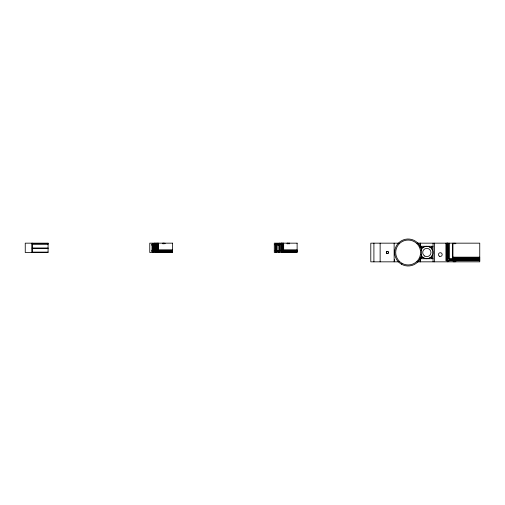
<?xml version="1.0" encoding="UTF-8"?>
<svg xmlns="http://www.w3.org/2000/svg" width="505" height="505" viewBox="0 0 505 505"><rect width="100%" height="100%" fill="white"/><g stroke="black" fill="none" stroke-linecap="round" stroke-linejoin="round"><path stroke-width="0.76" d="M394.563 259.721L394.556 260.296L394.563 259.488M394.563 259.848L394.563 259.602M276.626 251.256L275.793 251.256M279.322 251.256L278.495 251.256M399.089 243.164L370.796 243.164L370.796 261.836L399.089 261.836M417.016 243.164L479.75 243.164L479.75 261.836L417.016 261.836M32.181 243.782L48.076 243.782M155.029 244.092L152.156 244.092L152.156 251.566L156.462 251.566M279.846 244.092L275.275 244.092L275.275 251.566L279.846 251.566L279.915 243.164M32.181 244.18L48.076 244.18M152.624 244.25L153.558 244.25L153.558 245.184L152.624 245.184M275.743 244.25L276.677 244.25M279.379 244.25L278.444 244.25L278.444 245.184L279.379 245.184M153.558 244.483L154.732 244.483M276.677 244.483L278.444 244.483M153.558 244.95L154.732 244.95M276.677 244.95L278.444 244.95M275.743 245.184L276.677 245.184M420.602 246.276L433.056 246.276M421.643 247.311L423.865 247.311M429.793 247.311L432.015 247.311M32.181 247.999L48.076 247.999M32.181 248.391L48.076 248.391M155.931 249.805L172.596 249.805M281.209 249.805L297.117 249.805M155.931 250.215L158.21 250.215L158.21 243.164M281.279 250.215L283.558 250.215L283.583 243.164M172.596 250.423L155.786 250.423L155.792 243.164M297.117 250.423L281.134 250.423L281.146 243.164M152.624 250.474L153.558 250.474L153.488 251.439M275.743 250.474L276.677 250.474M279.379 250.474L278.444 250.474L278.444 251.408L279.379 251.408M153.558 250.707L154.732 250.707M276.677 250.707L278.444 250.707M157.661 250.84L172.596 250.84M283.008 250.84L297.117 250.84M155.95 251.048L154.543 251.048L154.543 243.164M153.558 251.174L155.319 251.174L155.319 250.707M157.661 251.256L172.596 251.256M276.677 251.174L278.444 251.174M283.008 251.256L297.117 251.256M152.624 251.408L153.558 251.408M155.319 251.408L156.253 251.408M275.743 251.408L276.677 251.408M281.556 251.465L281.298 243.164M157.661 251.667L172.596 251.667M283.008 251.667L297.117 251.667M32.181 252.109L48.076 252.109M156.209 252.109L172.596 252.083M281.556 252.109L297.117 252.083M156.209 252.292L165.337 252.292M281.556 252.292L289.908 252.292M452.783 257.171L479.75 257.171M421.643 257.689L423.865 257.689M429.793 257.689L432.015 257.689M452.783 257.689L479.75 257.689M452.783 258.207L479.75 258.207M420.602 258.724L433.056 258.724M479.75 258.724L447.38 258.724L447.386 243.164M449.292 259.242L479.75 259.242M449.292 259.766L479.75 259.766M447.84 260.283L447.581 243.164M449.292 260.283L479.75 260.283L449.399 260.321M447.84 260.719L479.75 260.719M447.84 260.801L449.292 260.801L449.292 243.164M455.731 243.164L455.731 243.782M455.731 260.719L455.731 261.836M454.462 243.164L454.462 243.782M454.462 260.719L454.462 261.836M454.064 243.164L454.071 243.782M454.064 260.719L454.071 261.836M453.395 257.171L453.395 258.724M453.275 243.164L453.275 243.782M453.275 260.719L453.275 261.836M448.724 243.164L448.724 258.724M447.84 243.164L447.84 261.836M447.512 243.164L447.493 260.801L446.098 260.801L446.104 243.164M446.199 243.164L446.205 260.801M434.59 243.164L434.59 261.836M433.056 243.164L433.056 261.836M432.015 246.276L432.015 249.533M432.015 255.467L432.015 258.724M421.643 246.276L421.643 249.533M421.643 255.467L421.643 258.724M420.602 243.164L420.602 247.829M420.602 257.171L420.602 261.836M420.084 243.164L420.084 247.052M420.084 257.948L420.084 261.836M418.525 243.164L418.525 244.717M418.525 260.283L418.525 261.836M394.14 243.164L394.14 261.836M380.132 243.164L380.132 261.836M373.908 243.164L373.908 261.836M289.441 243.164L289.441 243.782M289.245 243.164L289.232 243.782M289.232 252.109L289.232 252.5M288.715 243.164L288.715 243.782M288.178 243.164L288.178 243.782M287.781 243.164L287.781 243.782M287.781 252.109L287.781 252.5M287.648 243.164L287.654 243.782M287.124 243.164L287.124 243.782M283.665 243.164L283.659 249.805M283.008 243.164L283.008 252.083M282.453 243.164L282.447 250.215M282.434 243.164L282.434 250.423M281.556 243.164L281.556 252.5M281.26 243.164L281.209 251.048L279.808 251.048L279.814 243.164M279.581 244.092L279.581 251.566M279.379 244.092L279.379 251.566M278.154 244.092L278.154 251.566M276.803 244.092L276.803 251.566M276.721 244.092L276.721 251.566M275.743 244.092L275.743 251.566M275.37 244.092L275.37 251.566M164.92 243.164L164.92 243.782M164.712 243.164L164.712 243.782M164.712 252.109L164.712 252.5M163.652 243.164L163.652 243.782M163.26 243.164L163.26 243.782M163.26 252.109L163.26 252.5M163.134 243.164L163.121 243.782M162.604 243.164L162.604 243.782M158.317 243.164L158.317 249.805M157.661 243.164L157.661 252.083M157.162 243.164L157.169 250.215M157.093 243.164L157.093 250.423M156.209 243.164L156.209 252.5M155.944 243.164L155.95 251.465M154.656 243.164L154.65 251.048M153.684 244.092L153.684 251.566M153.602 244.092L153.602 251.566M152.624 244.092L152.624 251.566M152.251 244.092L152.251 251.566M32.181 243.164L32.181 252.5M31.985 243.164L31.985 252.5M420.993 250.322A6.224 6.224 0 0 1 430.563 247.513A6.224 6.224 0 0 1 430.563 257.487A6.224 6.224 0 0 1 420.993 254.678M277.106 251.206A0.934 0.934 0 0 1 275.793 251.78A0.934 0.934 0 0 1 275.465 250.385M277.207 251.237A1.035 1.035 0 0 1 275.68 251.837A1.035 1.035 0 0 1 275.477 250.209M275.465 245.278A0.934 0.934 0 0 1 275.654 243.972A0.934 0.934 0 0 1 276.961 244.155M275.477 245.449A1.035 1.035 0 0 1 275.572 243.902A1.035 1.035 0 0 1 277.1 244.186M275.433 243.681A1.294 1.294 0 0 1 276.986 243.681M279.82 250.745A0.934 0.934 0 0 1 279.139 251.85A0.934 0.934 0 0 1 278.015 251.206M279.921 250.726A1.035 1.035 0 0 1 279.164 251.951A1.035 1.035 0 0 1 277.914 251.237M278.16 244.155A0.934 0.934 0 0 1 279.656 244.155M278.021 244.186A1.035 1.035 0 0 1 279.802 244.186M278.129 243.681A1.294 1.294 0 0 1 279.688 243.681M154.36 251.219A1.294 1.294 0 0 1 152.415 252.052A1.294 1.294 0 0 1 152.27 249.937M152.27 245.72A1.3 1.294 0 0 1 152.302 243.688A1.3 1.294 0 0 1 154.271 244.18M156.329 252.121A1.294 1.294 0 0 1 154.524 251.219M154.612 244.18A1.294 1.294 0 0 1 156.569 243.681M48.076 243.164L25.25 243.164L25.25 252.5L48.076 252.5L48.076 243.164M172.596 243.164L149.77 243.164L149.77 252.5L172.596 252.5L172.596 243.164M297.117 243.164L274.291 243.164L274.291 252.5L297.117 252.5L297.117 243.164M452.783 258.724L452.783 243.164L452.77 258.724M401.406 264.184A13.49 13.49 0 0 0 421.643 252.5A13.49 13.49 0 0 0 401.406 240.816A13.49 13.49 0 0 0 401.406 264.184M401.923 263.282A12.455 12.455 0 0 0 420.602 252.5A12.455 12.455 0 0 0 401.923 241.718A12.455 12.455 0 0 0 401.923 263.282M424.755 256.092A4.154 4.154 0 0 0 430.98 252.5A4.154 4.154 0 0 0 424.755 248.908A4.154 4.154 0 0 0 424.755 256.092M439.382 256.193A1.868 1.868 0 0 0 442.184 254.577A1.868 1.868 0 0 0 439.382 252.961A1.868 1.868 0 0 0 439.382 256.193M386.855 253.441A1.092 1.092 0 0 0 388.484 252.5A1.092 1.092 0 0 0 386.855 251.559A1.092 1.092 0 0 0 386.855 253.441M386.88 253.396A1.035 1.035 0 0 0 388.433 252.5A1.035 1.035 0 0 0 386.88 251.604A1.035 1.035 0 0 0 386.88 253.396"/></g></svg>
